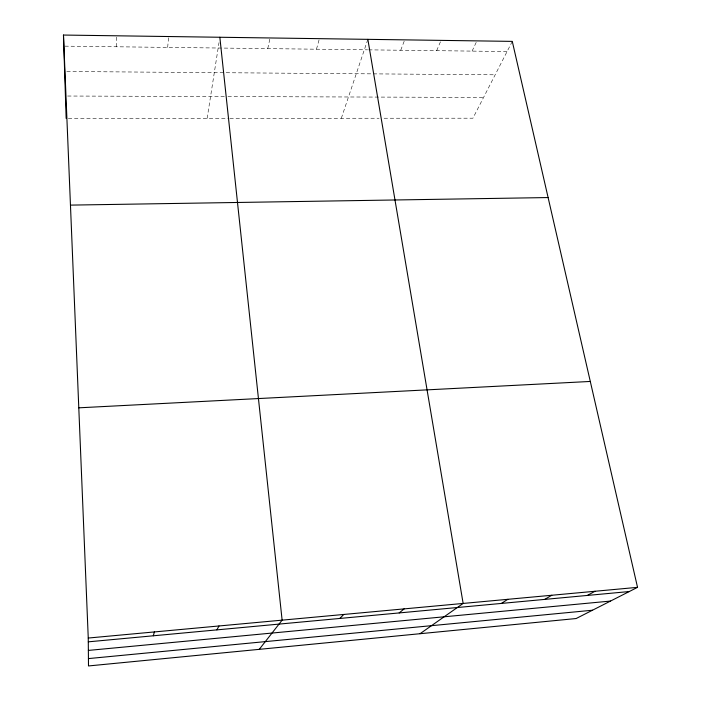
<?xml version="1.0" encoding="UTF-8"?>
<svg xmlns="http://www.w3.org/2000/svg" width="701" height="701" viewBox="0 0 701 701"><rect width="100%" height="100%" fill="white"/><g stroke="black" fill="none" stroke-linecap="round" stroke-linejoin="round"><path stroke-width="0.53" stroke-dasharray="3.5 2.63" d="M116.217 46.774L116.568 35.804M167.653 47.405L168.678 36.531M207.145 118.338L219.001 42.638M267.756 48.623L270.069 37.968M316.475 49.21L319.402 38.66M341.317 118.267L367.85 39.344M400.744 50.235L404.696 39.869M436.67 50.674L441.043 40.378M472.106 51.103L476.899 40.886M512.282 41.385L472.93 118.197L383.377 118.241M68.321 118.416L228.789 118.329M229.875 118.329L379.11 118.241M67.611 96.028L226.87 96.563M227.956 96.572L483.567 97.439M66.797 71.502L495.16 74.805M64.913 46.152L367.552 49.832M368.621 49.85L507.077 51.532"/><path stroke-width="1.05" d="M153.326 635.789L154.386 631.934M216.889 629.875L218.984 625.967M259.265 649.345L282.117 620.14L219.842 37.258M339.775 618.448L343.814 614.444M399.193 612.928L404.144 608.88M420.039 633.713L463.142 603.438L367.85 39.344M501.381 603.43L507.848 599.311M544.712 599.399L551.801 595.254M587.342 595.429L595.026 591.258M637.533 587.342L576.134 618.536L88.492 665.95L88.256 638.041L63.467 35.05L512.282 41.385L637.533 587.342L88.256 638.041M88.431 658.59L592.468 610.229M88.361 650.414L610.492 601.072M88.291 641.836L629.27 591.539M78.792 407.824L590.295 381.449M70.459 205.113L548.112 197.559M63.467 35.05L66.148 118.416"/></g></svg>
